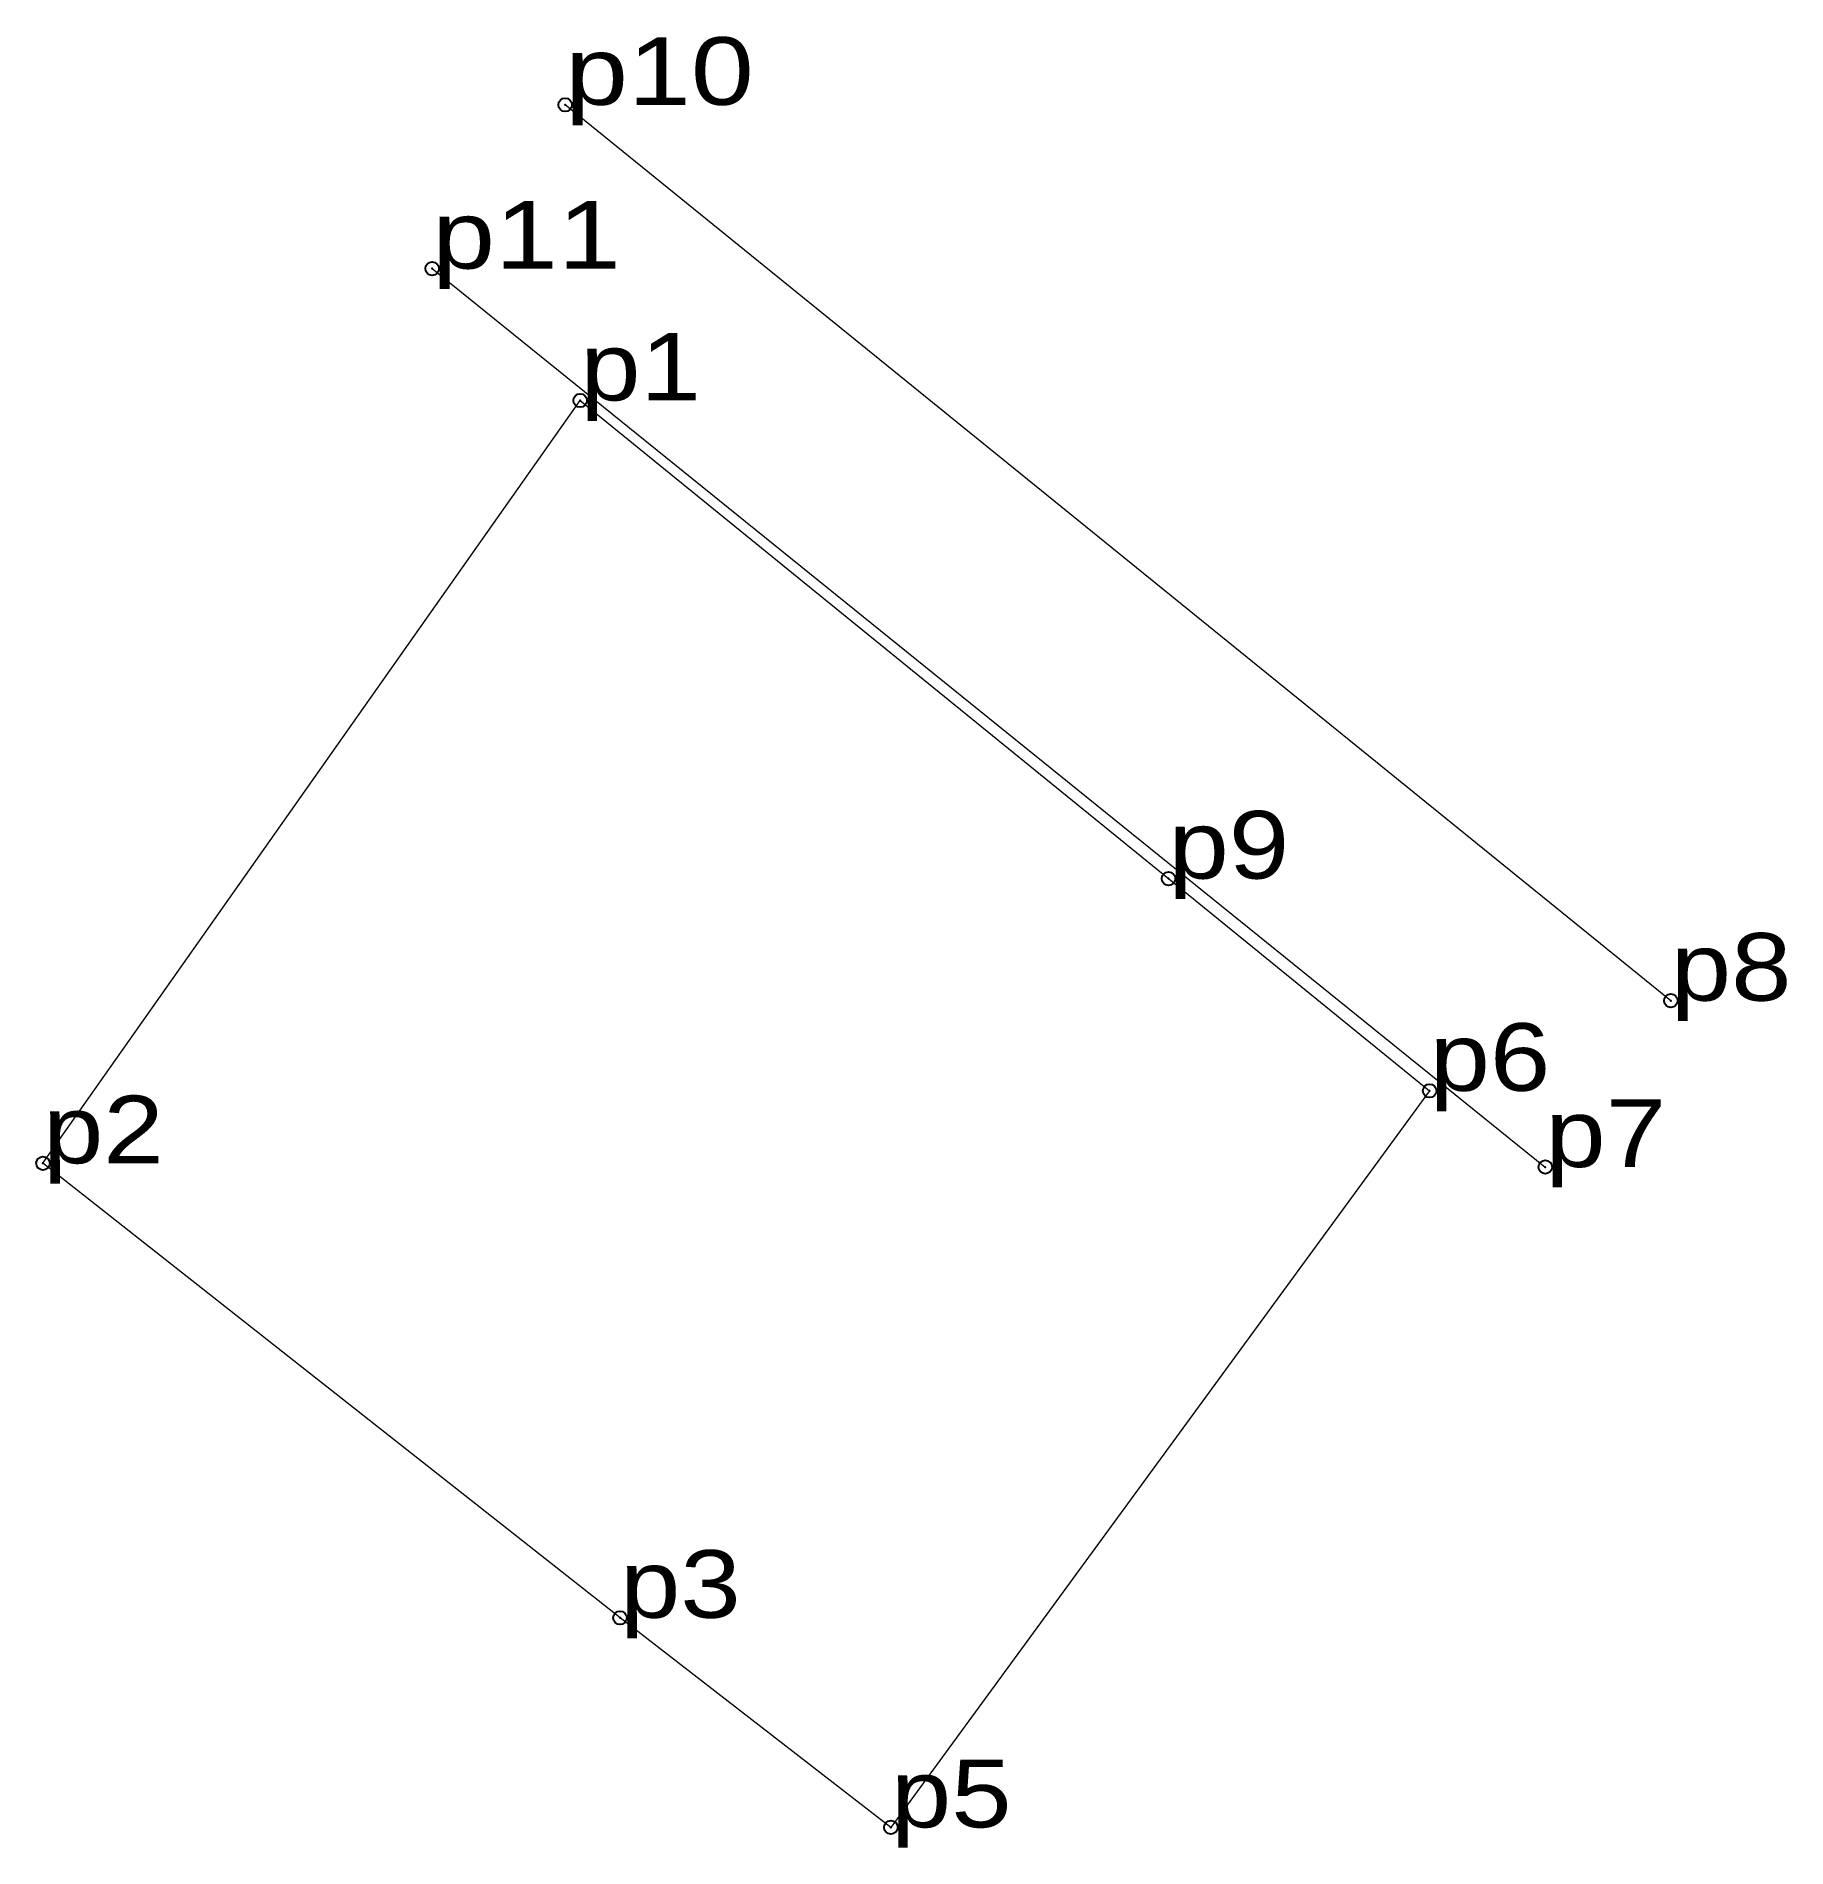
# Model space of a CAD drawing. Header units: metres. Extents: x 551807.4 to 551854, y 1840138 to 1840186.2.
import ezdxf

# ---------------------------------------------------------------- set-up
doc = ezdxf.new("R2010")
doc.units = ezdxf.units.M
doc.header["$LTSCALE"] = 0.72
doc.header["$PDMODE"] = 32
doc.header["$PDSIZE"] = 0.36
doc.layers.add('10', color=7, linetype='Continuous', lineweight=13)
doc.layers.add('12', color=7, linetype='Continuous')
doc.layers.add('7', color=7, linetype='Continuous')

msp = doc.modelspace()

# ---------------------------------------------------------------- linework, layer by layer
at = {"layer": '10'}
for p, q in [((551850.91, 1840160.54), (551821.48, 1840184.39)), ((551817.94, 1840180.03), (551847.57, 1840156.11))]:
    msp.add_line(p, q, dxfattribs=at)
msp.add_lwpolyline([(551821.88, 1840176.52), (551837.54, 1840163.79), (551844.49, 1840158.14), (551830.15, 1840138.53), (551822.94, 1840144.11), (551807.58, 1840156.21)], close=True, dxfattribs=at)
at = {"layer": '7'}
for p in [(551821.48, 1840184.39), (551817.94, 1840180.03), (551821.88, 1840176.52), (551837.54, 1840163.79), (551850.91, 1840160.54), (551844.49, 1840158.14), (551807.58, 1840156.21), (551847.57, 1840156.11), (551822.94, 1840144.11), (551830.15, 1840138.53)]:
    msp.add_point(p, dxfattribs=at)

# ---------------------------------------------------------------- texts
at = {"layer": '12'}
for s, width, p in [('p10', 1.25, (551821.48, 1840184.39)), ('p11', 1.25, (551817.94, 1840180.03)), ('p1', 1.2, (551821.88, 1840176.52)), ('p9', 1.2, (551837.54, 1840163.79)), ('p8', 1.2, (551850.91, 1840160.54)), ('p6', 1.2, (551844.49, 1840158.14)), ('p2', 1.2, (551807.58, 1840156.21)), ('p7', 1.2, (551847.57, 1840156.11)), ('p3', 1.2, (551822.94, 1840144.11)), ('p5', 1.2, (551830.15, 1840138.53))]:
    msp.add_text(s, height=1.8, dxfattribs=dict(at, width=width)).set_placement(p)

doc.saveas('drawing.dxf')
